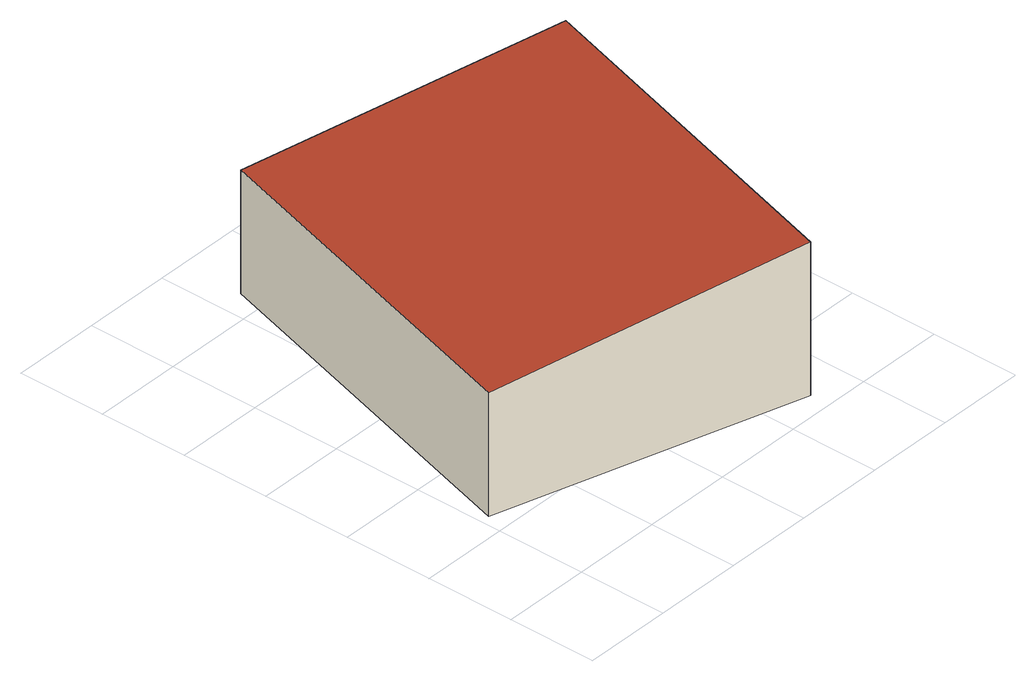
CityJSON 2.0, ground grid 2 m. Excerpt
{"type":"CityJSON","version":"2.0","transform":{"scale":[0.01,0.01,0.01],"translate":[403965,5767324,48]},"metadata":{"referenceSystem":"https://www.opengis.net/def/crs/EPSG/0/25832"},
"CityObjects":{
"building1":{"type":"Building","attributes":{"Gemeindeschluessel":"05515000","Geometrietyp2DReferenz":"3000","function":"51009_1610","roofType":"2100","measuredHeight":3.5},"geometry":[{"type":"Solid","lod":"2","boundaries":[[[[0,1,2,3]],[[4,5,1,0]],[[6,7,5,4]],[[3,2,7,6]],[[4,0,3,6]],[[1,5,7,2]]]],"semantics":{"surfaces":[{"type":"WallSurface"},{"type":"RoofSurface"},{"type":"GroundSurface"}],"values":[[0,0,0,0,1,2]]}}]}
},
"vertices":[
[941,850,422],[941,850,72],[260,1058,72],[260,1058,353],[704,46,422],[704,46,72],[23,246,353],[23,246,72]
]}
